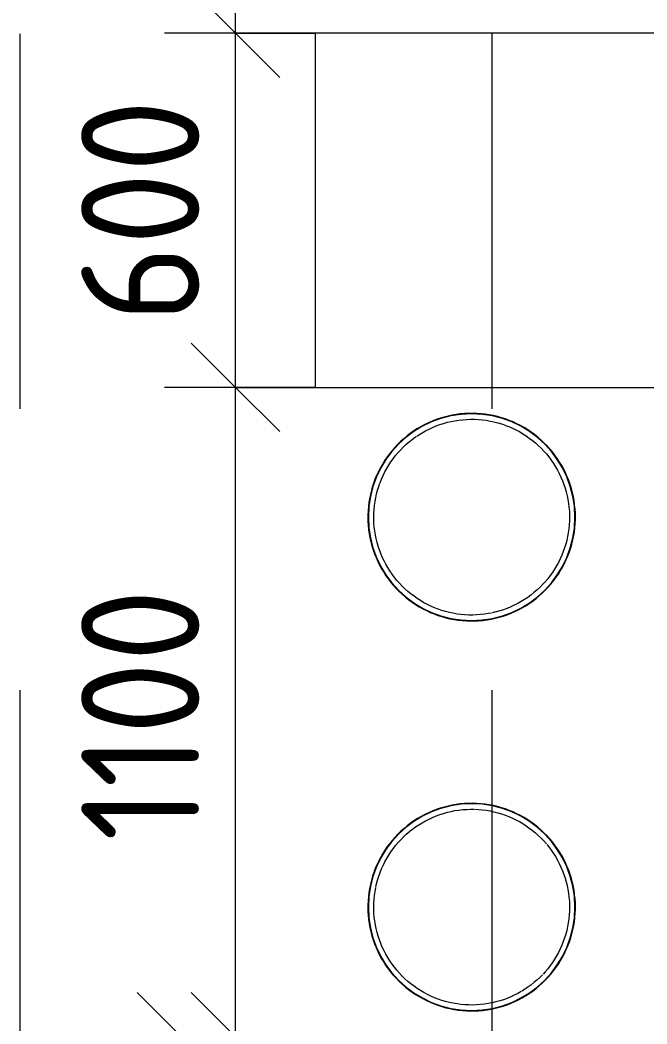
# Model space of a CAD drawing. Header units: millimetres. Extents: x 35840 to 252964, y -8553 to 29000.
# Drawn here: x 47660 to 48722, y 18602 to 20302 of the extents above; entities that cross this region are included whole.
import ezdxf

# ---------------------------------------------------------------- set-up
doc = ezdxf.new("R2010")
doc.units = ezdxf.units.MM
doc.linetypes.add('Осевая', pattern=[3175, 635, -476.25, 1587.5, -476.25])
for name, color, linetype, lineweight in [('A-ANNO-DIMS', 7, 'Continuous', 9), ('A-ANNO-DIMS-100', 7, 'Continuous', 9), ('Оси-2', 7, 'Осевая', 9)]:
    doc.layers.add(name, color=color, linetype=linetype, lineweight=lineweight)
doc.layers.add('I-FURN-1', color=9, linetype='Continuous', lineweight=9, true_color=0x808080)
doc.styles.add('ISOCPEUR_1', font='isocpeur.ttf', dxfattribs={"width": 0.9, "height": 200})
doc.dimstyles.new('ISO-2_0_0_9К_Средний_округл2', dxfattribs={"dimscale": 304.8, "dimtxt": 199.196235, "dimasz": 0.492126, "dimexe": 0.393701, "dimexo": 0, "dimgap": 0, "dimtad": 1, "dimdec": 0, "dimrnd": 10, "dimzin": 0, "dimdsep": 46, "dimtxsty": 'ISOCPEUR_1', "dimblk1": 'OBLIQUE', "dimblk2": 'OBLIQUE', "dimsah": 1, "dimcen": 0.09, "dimdle": 0.393701, "dimazin": 0, "dimtfac": 1, "dimtdec": 4, "dimtix": 1, "dimtmove": 0, "dimatfit": 3, "dimfxl": 1, "dimtvp": 1, "dimtolj": 1, "dimtzin": 0, "dimarcsym": 2})

# ---------------------------------------------------------------- blocks, each defined once
blk = doc.blocks.new('Стол базовый прямоугольный - 1_215п-25420688-План расстановки мебели и оборудования 1 этажа в осях 12-23')
at = {"layer": 'I-FURN-1'}
for p, q in [((500, 300), (-500, 300)), ((-500, 300), (-500, -300)), ((500, -300), (500, 300)), ((-500, -300), (500, -300))]:
    blk.add_line(p, q, dxfattribs=at)
blk = doc.blocks.new('Stool _3_ - Aluminium Stool-V122-План расстановки мебели и оборудования 1 этажа в осях 12-23')
at = {"layer": 'I-FURN-1'}
for p, q in [((-1.2, 165.8), (3.8, 165.7)), ((-105.6, 127.8), (-100.4, 131.9)), ((122.3, 112), (126.6, 107)), ((163.1, 29.9), (164.1, 23.4)), ((89.6, -139.5), (85, -142.3))]:
    blk.add_line(p, q, dxfattribs=at)
at = {"layer": 'I-FURN-1', "flags": 128}
for points in [[(175.8, 0), (175.7, 7), (175.2, 14), (174.5, 21), (173.6, 28), (172.3, 34.9), (170.8, 41.8), (169, 48.6), (166.9, 55.3), (164.5, 61.9), (161.9, 68.5), (159.1, 74.9), (155.9, 81.2), (152.6, 87.4), (148.9, 93.4), (145.1, 99.3), (141, 105), (136.7, 110.5), (132.2, 115.9), (127.4, 121.1), (122.5, 126.1), (117.3, 130.9), (112, 135.5), (106.5, 139.9), (100.8, 144), (95, 147.9), (89, 151.6), (82.9, 155), (76.6, 158.2), (70.2, 161.2), (63.7, 163.9), (57.1, 166.3), (50.4, 168.4), (43.6, 170.3), (36.8, 171.9), (29.9, 173.2), (22.9, 174.3), (15.9, 175.1), (8.9, 175.6), (1.9, 175.8), (-5.1, 175.7), (-12.2, 175.4), (-19.2, 174.8), (-26.1, 173.8), (-33.1, 172.7), (-39.9, 171.2), (-46.8, 169.5), (-53.5, 167.5), (-60.1, 165.2), (-66.7, 162.6), (-73.2, 159.9), (-79.5, 156.8), (-85.7, 153.5), (-91.8, 149.9), (-97.7, 146.2), (-103.5, 142.1), (-109.1, 137.9), (-114.5, 133.4), (-119.7, 128.7), (-124.8, 123.8), (-129.6, 118.7), (-134.3, 113.5), (-138.7, 108), (-142.9, 102.4), (-146.9, 96.6), (-150.6, 90.6), (-154.1, 84.5), (-157.4, 78.3), (-160.4, 71.9), (-163.2, 65.5), (-165.6, 58.9), (-167.9, 52.2), (-169.8, 45.5), (-171.5, 38.6), (-172.9, 31.7), (-174, 24.8), (-174.9, 17.8), (-175.5, 10.8), (-175.8, 3.8), (-175.8, 0)], [(-72.2, 149.2), (-66.2, 152), (-60.1, 154.5)], [(-59.6, 154.7), (-53.9, 156.8), (-47.5, 158.8)], [(-47.5, 158.8), (-41.1, 160.6), (-34.7, 162.1), (-28.2, 163.4)], [(-28.2, 163.4), (-21.6, 164.4), (-15, 165.1), (-8.4, 165.6), (-1.8, 165.8)], [(4.8, 165.7), (11.5, 165.4), (18.1, 164.8), (24.6, 164), (31.2, 162.8), (37.7, 161.5), (44.1, 159.8), (50.5, 157.9), (56.7, 155.8), (62.9, 153.4), (69, 150.8)], [(-100.4, 131.9), (-95.1, 135.8), (-89.6, 139.5), (-83.9, 143)], [(-83.9, 143), (-78.1, 146.2), (-72.2, 149.2)], [(69.3, 150.6), (75, 147.9), (80.8, 144.8), (86.5, 141.4), (92.1, 137.8), (97.6, 134), (102.9, 130), (108, 125.8), (112.9, 121.4), (117.7, 116.8), (122.3, 112)], [(-162.3, 33.7), (-161, 39.4), (-159.3, 45.8), (-157.4, 52.2), (-155.2, 58.4), (-152.7, 64.6), (-150, 70.6), (-147.1, 76.6), (-143.9, 82.4), (-140.5, 88.1), (-136.8, 93.6), (-133, 99), (-128.9, 104.3), (-124.6, 109.3), (-120.2, 114.2), (-115.5, 118.9), (-110.7, 123.5), (-105.9, 127.5)], [(127.5, 106), (130.8, 101.9), (134.8, 96.5)], [(134.8, 96.5), (138.5, 91.1), (142.1, 85.5), (145.4, 79.7), (148.4, 73.8), (151.3, 67.8), (153.9, 61.7), (156.2, 55.5), (158.3, 49.2), (160.2, 42.9), (161.7, 36.4), (163.1, 29.9)], [(-165.8, 0), (-165.7, 6.6), (-165.3, 13.2), (-164.6, 19.8), (-163.7, 26.4), (-162.5, 32.9)], [(164.1, 23.4), (164.9, 16.8), (165.5, 10.2), (165.8, 3.6), (165.8, 0)], [(-175.8, 0), (-175.7, -7), (-175.2, -14), (-174.5, -21), (-173.6, -28), (-172.3, -34.9), (-170.8, -41.8), (-169, -48.6), (-166.9, -55.3), (-164.5, -61.9), (-161.9, -68.5), (-159.1, -74.9), (-155.9, -81.2), (-152.6, -87.4), (-148.9, -93.4), (-145.1, -99.3), (-141, -105), (-136.7, -110.5), (-132.2, -115.9), (-127.4, -121.1), (-122.5, -126.1), (-117.3, -130.9), (-112, -135.5), (-106.5, -139.9), (-100.8, -144), (-95, -147.9), (-89, -151.6), (-82.9, -155), (-76.6, -158.2), (-70.2, -161.2), (-63.7, -163.9), (-57.1, -166.3), (-50.4, -168.4), (-43.6, -170.3), (-36.8, -171.9), (-29.9, -173.2), (-22.9, -174.3), (-15.9, -175.1), (-8.9, -175.6), (-1.9, -175.8), (5.1, -175.7), (12.2, -175.4), (19.2, -174.8), (26.1, -173.8), (33.1, -172.7), (39.9, -171.2), (46.8, -169.5), (53.5, -167.5), (60.1, -165.2), (66.7, -162.6), (73.2, -159.9), (79.5, -156.8), (85.7, -153.5), (91.8, -149.9), (97.7, -146.2), (103.5, -142.1), (109.1, -137.9), (114.5, -133.4), (119.7, -128.7), (124.8, -123.8), (129.6, -118.7), (134.3, -113.5), (138.7, -108), (142.9, -102.4), (146.9, -96.6), (150.6, -90.6), (154.1, -84.5), (157.4, -78.3), (160.4, -71.9), (163.2, -65.5), (165.6, -58.9), (167.9, -52.2), (169.8, -45.5), (171.5, -38.6), (172.9, -31.7), (174, -24.8), (174.9, -17.8), (175.5, -10.8), (175.8, -3.8), (175.8, 0)], [(-44.1, -159.8), (-50.5, -157.9), (-56.7, -155.8), (-62.9, -153.4), (-69, -150.8), (-75, -147.9), (-80.8, -144.8), (-86.5, -141.4), (-92.1, -137.8), (-97.6, -134), (-102.9, -130), (-108, -125.8), (-112.9, -121.4), (-117.7, -116.8), (-122.3, -112), (-126.6, -107), (-130.8, -101.9), (-134.8, -96.5), (-138.5, -91.1), (-142.1, -85.5), (-145.4, -79.7), (-148.4, -73.8), (-151.3, -67.8), (-153.9, -61.7), (-156.2, -55.5), (-158.3, -49.2), (-160.2, -42.9), (-161.7, -36.4), (-163.1, -29.9), (-164.1, -23.4), (-164.9, -16.8), (-165.5, -10.2), (-165.8, -3.6), (-165.8, 0)], [(165.8, 0), (165.7, -6.6), (165.3, -13.2), (164.6, -19.8), (163.7, -26.4), (162.5, -32.9), (161, -39.4), (159.3, -45.8), (157.4, -52.2), (155.2, -58.4), (152.7, -64.6), (150, -70.6)], [(150, -70.6), (147.1, -76.6), (143.9, -82.4), (140.5, -88.1)], [(140.5, -88.1), (136.8, -93.6), (133, -99), (128.9, -104.3), (124.6, -109.3), (121, -113.4)], [(119.9, -114.5), (115.5, -118.9), (110.7, -123.5), (105.6, -127.8), (100.4, -131.9), (95.1, -135.8), (89.6, -139.5)], [(83.9, -143), (78.1, -146.2), (72.2, -149.2), (66.2, -152), (60.1, -154.5), (53.9, -156.8), (47.5, -158.8), (41.1, -160.6), (34.7, -162.1), (28.2, -163.4), (21.6, -164.4), (15, -165.1), (8.4, -165.6), (1.8, -165.8), (-4.8, -165.7), (-11.5, -165.4), (-18.1, -164.8), (-24.6, -164), (-31.2, -162.8), (-37.7, -161.5), (-44.1, -159.8)]]:
    blk.add_lwpolyline(points, dxfattribs=at)
at = {"layer": 'I-FURN-1'}
for start, end in [(360, 180), (0, 180), (180, 0), (180, 360)]:
    blk.add_arc((0, 0), 175, start, end, dxfattribs=at)
blk = doc.blocks.new('Stool _3_ - Aluminium Stool-V133-План расстановки мебели и оборудования 1 этажа в осях 12-23')
at = {"layer": 'I-FURN-1'}
blk.add_line((41.1, -160.6), (34.7, -162.1), dxfattribs=at)
at = {"layer": 'I-FURN-1', "flags": 128}
for points in [[(175.8, 0), (175.7, 7), (175.2, 14), (174.5, 21), (173.6, 28), (172.3, 34.9), (170.8, 41.8), (169, 48.6), (166.9, 55.3), (164.5, 61.9), (161.9, 68.5), (159.1, 74.9), (155.9, 81.2), (152.6, 87.4), (148.9, 93.4), (145.1, 99.3), (141, 105), (136.7, 110.5), (132.2, 115.9), (127.4, 121.1), (122.5, 126.1), (117.3, 130.9), (112, 135.5), (106.5, 139.9), (100.8, 144), (95, 147.9), (89, 151.6), (82.9, 155), (76.6, 158.2), (70.2, 161.2), (63.7, 163.9), (57.1, 166.3), (50.4, 168.4), (43.6, 170.3), (36.8, 171.9), (29.9, 173.2), (22.9, 174.3), (15.9, 175.1), (8.9, 175.6), (1.9, 175.8), (-5.1, 175.7), (-12.2, 175.4), (-19.2, 174.8), (-26.1, 173.8), (-33.1, 172.7), (-39.9, 171.2), (-46.8, 169.5), (-53.5, 167.5), (-60.1, 165.2), (-66.7, 162.6), (-73.2, 159.9), (-79.5, 156.8), (-85.7, 153.5), (-91.8, 149.9), (-97.7, 146.2), (-103.5, 142.1), (-109.1, 137.9), (-114.5, 133.4), (-119.7, 128.7), (-124.8, 123.8), (-129.6, 118.7), (-134.3, 113.5), (-138.7, 108), (-142.9, 102.4), (-146.9, 96.6), (-150.6, 90.6), (-154.1, 84.5), (-157.4, 78.3), (-160.4, 71.9), (-163.2, 65.5), (-165.6, 58.9), (-167.9, 52.2), (-169.8, 45.5), (-171.5, 38.6), (-172.9, 31.7), (-174, 24.8), (-174.9, 17.8), (-175.5, 10.8), (-175.8, 3.8), (-175.8, 0)], [(-83.9, 143), (-78.1, 146.2), (-72.2, 149.2), (-66.2, 152), (-60.1, 154.5), (-53.9, 156.8), (-47.5, 158.8), (-41.1, 160.6), (-34.7, 162.1), (-28.2, 163.4), (-21.6, 164.4), (-15.3, 165.1)], [(-15, 165.1), (-8.4, 165.6), (-1.8, 165.8), (4.8, 165.7), (11.5, 165.4), (18.1, 164.8), (24.6, 164), (31.2, 162.8), (37.7, 161.5), (44.1, 159.8), (50.5, 157.9), (56.7, 155.8)], [(57.5, 155.5), (62.9, 153.4), (69, 150.8), (75, 147.9), (80.8, 144.8), (86.5, 141.4), (92.1, 137.8), (97.6, 134)], [(-155.2, 58.4), (-152.7, 64.6), (-150, 70.6), (-147.1, 76.6), (-143.9, 82.4), (-140.5, 88.1), (-136.8, 93.6), (-133, 99), (-128.9, 104.3), (-124.6, 109.3), (-120.2, 114.2), (-115.5, 118.9), (-110.7, 123.5), (-105.6, 127.8), (-100.4, 131.9), (-95.1, 135.8), (-93.6, 136.8)], [(-93.1, 137.1), (-89.6, 139.5), (-83.9, 143)], [(97.6, 134), (102.9, 130), (108, 125.8), (112.9, 121.4), (117.7, 116.8), (122.3, 112), (126.6, 107), (130.8, 101.9), (134.8, 96.5), (138.5, 91.1), (142.1, 85.5), (145.4, 79.7), (148.4, 73.8), (151.3, 67.8), (153.9, 61.7), (156.2, 55.5), (158.3, 49.2), (160.2, 42.9), (161.7, 36.4), (163.1, 29.9), (164.1, 23.4), (164.8, 17.6)], [(-165.8, 0), (-165.7, 6.6), (-165.3, 13.2), (-164.6, 19.8), (-163.7, 26.4), (-162.5, 32.9), (-161, 39.4), (-159.3, 45.8), (-157.4, 52.2), (-155.5, 57.4)], [(-175.8, 0), (-175.7, -7), (-175.2, -14), (-174.5, -21), (-173.6, -28), (-172.3, -34.9), (-170.8, -41.8), (-169, -48.6), (-166.9, -55.3), (-164.5, -61.9), (-161.9, -68.5), (-159.1, -74.9), (-155.9, -81.2), (-152.6, -87.4), (-148.9, -93.4), (-145.1, -99.3), (-141, -105), (-136.7, -110.5), (-132.2, -115.9), (-127.4, -121.1), (-122.5, -126.1), (-117.3, -130.9), (-112, -135.5), (-106.5, -139.9), (-100.8, -144), (-95, -147.9), (-89, -151.6), (-82.9, -155), (-76.6, -158.2), (-70.2, -161.2), (-63.7, -163.9), (-57.1, -166.3), (-50.4, -168.4), (-43.6, -170.3), (-36.8, -171.9), (-29.9, -173.2), (-22.9, -174.3), (-15.9, -175.1), (-8.9, -175.6), (-1.9, -175.8), (5.1, -175.7), (12.2, -175.4), (19.2, -174.8), (26.1, -173.8), (33.1, -172.7), (39.9, -171.2), (46.8, -169.5), (53.5, -167.5), (60.1, -165.2), (66.7, -162.6), (73.2, -159.9), (79.5, -156.8), (85.7, -153.5), (91.8, -149.9), (97.7, -146.2), (103.5, -142.1), (109.1, -137.9), (114.5, -133.4), (119.7, -128.7), (124.8, -123.8), (129.6, -118.7), (134.3, -113.5), (138.7, -108), (142.9, -102.4), (146.9, -96.6), (150.6, -90.6), (154.1, -84.5), (157.4, -78.3), (160.4, -71.9), (163.2, -65.5), (165.6, -58.9), (167.9, -52.2), (169.8, -45.5), (171.5, -38.6), (172.9, -31.7), (174, -24.8), (174.9, -17.8), (175.5, -10.8), (175.8, -3.8), (175.8, 0)], [(-163.1, -29.9), (-164.1, -23.4), (-164.9, -16.8), (-165.5, -10.2), (-165.8, -3.6), (-165.8, 0)], [(165.8, 0), (165.7, -6.6), (165.3, -13.2), (164.6, -19.8), (163.7, -26.4), (162.5, -32.9), (161, -39.4), (159.3, -45.8), (157.4, -52.2), (155.2, -58.4), (152.7, -64.6), (150, -70.6), (147.1, -76.6), (143.9, -82.4), (140.5, -88.1), (136.8, -93.6), (133, -99), (128.9, -104.3), (124.6, -109.3), (120.2, -114.2), (115.5, -118.9), (110.7, -123.5), (105.6, -127.8), (100.4, -131.9), (95.1, -135.8), (89.6, -139.5), (83.9, -143), (78.1, -146.2), (72.2, -149.2), (66.2, -152), (60.1, -154.5)], [(164.9, 16.8), (165.5, 10.2), (165.6, 7.9)], [(165.6, 7.2), (165.8, 3.6), (165.8, 0)], [(33.7, -162.3), (28.2, -163.4), (21.6, -164.4), (15, -165.1), (8.4, -165.6), (1.8, -165.8), (-4.8, -165.7), (-11.5, -165.4), (-18.1, -164.8), (-24.6, -164), (-31.2, -162.8), (-37.7, -161.5), (-44.1, -159.8), (-50.5, -157.9), (-56.7, -155.8), (-62.9, -153.4), (-69, -150.8), (-75, -147.9), (-80.8, -144.8), (-86.5, -141.4), (-92.1, -137.8), (-97.6, -134), (-102.9, -130), (-108, -125.8), (-112.9, -121.4), (-117.7, -116.8), (-122.3, -112), (-126.6, -107), (-130.8, -101.9), (-134.8, -96.5), (-138.5, -91.1), (-142.1, -85.5), (-145.4, -79.7), (-148.4, -73.8), (-151.3, -67.8), (-153.9, -61.7), (-156.2, -55.5), (-158.3, -49.2), (-160.2, -42.9), (-161.7, -36.4), (-162.9, -30.6)], [(59.6, -154.7), (53.9, -156.8), (47.5, -158.8), (41.7, -160.4)]]:
    blk.add_lwpolyline(points, dxfattribs=at)
at = {"layer": 'I-FURN-1'}
for start, end in [(0, 180), (360, 180), (180, 0), (180, 360)]:
    blk.add_arc((0, 0), 175, start, end, dxfattribs=at)
blk = doc.blocks.new('DIMBLOCK102-План расстановки мебели и оборудования 1 этажа в осях 12-23')
at = {"layer": 'A-ANNO-DIMS-100', "lineweight": 20}
for p, q in [((47933.3, 18580.2), (47858.3, 18655.2)), ((47933.3, 18580.2), (48008.3, 18505.2)), ((47933.3, 17980.2), (47858.3, 18055.2)), ((47933.3, 17980.2), (48008.3, 17905.2))]:
    blk.add_line(p, q, dxfattribs=at)
at = {"layer": 'A-ANNO-DIMS-100'}
for p, q in [((50660, 18580.2), (47813.3, 18580.2)), ((47933.3, 17980.2), (47933.3, 18580.2)), ((47933.3, 18580.2), (50660, 18580.2)), ((50660, 17980.2), (47813.3, 17980.2)), ((47933.3, 17980.2), (50660, 17980.2))]:
    blk.add_line(p, q, dxfattribs=at)
at = {"layer": 'A-ANNO-DIMS-100', "color": 0, "insert": (47672, 18090.6), "char_height": 200, "width": 455.087, "attachment_point": 1, "rotation": 90, "line_spacing_factor": 1.149209, "style": 'ISOCPEUR_1'}
blk.add_mtext('600', dxfattribs=at)
blk = doc.blocks.new('_Oblique')
at = {"color": 0, "linetype": 'ByBlock', "lineweight": -2}
blk.add_line((-0.5, -0.5), (0.5, 0.5), dxfattribs=at)
blk = doc.blocks.new('DIMBLOCK115-План расстановки мебели и оборудования 1 этажа в осях 12-23')
at = {"layer": 'A-ANNO-DIMS-100', "lineweight": 20}
for p, q in [((48024.9, 19680.2), (47949.9, 19755.2)), ((48024.9, 19680.2), (48099.9, 19605.2)), ((48024.9, 18580.2), (47949.9, 18655.2)), ((48024.9, 18580.2), (48099.9, 18505.2))]:
    blk.add_line(p, q, dxfattribs=at)
at = {"layer": 'A-ANNO-DIMS-100'}
for p, q in [((48160, 19680.2), (47904.9, 19680.2)), ((48024.9, 18460.2), (48024.9, 19680.2)), ((48024.9, 19680.2), (48160, 19680.2)), ((48160, 18580.2), (47904.9, 18580.2)), ((48024.9, 18580.2), (48160, 18580.2))]:
    blk.add_line(p, q, dxfattribs=at)
at = {"layer": 'A-ANNO-DIMS-100', "color": 0, "insert": (47763.6, 18911.9), "char_height": 200, "width": 524.039, "attachment_point": 1, "rotation": 90, "line_spacing_factor": 1.149209, "style": 'ISOCPEUR_1'}
blk.add_mtext('1100', dxfattribs=at)
blk = doc.blocks.new('DIMBLOCK116-План расстановки мебели и оборудования 1 этажа в осях 12-23')
at = {"layer": 'A-ANNO-DIMS-100', "lineweight": 20}
for p, q in [((48024.9, 20280.2), (47949.9, 20355.2)), ((48024.9, 20280.2), (48099.9, 20205.2)), ((48024.9, 19680.2), (47949.9, 19755.2)), ((48024.9, 19680.2), (48099.9, 19605.2))]:
    blk.add_line(p, q, dxfattribs=at)
at = {"layer": 'A-ANNO-DIMS-100'}
for p, q in [((48160, 20280.2), (47904.9, 20280.2)), ((48024.9, 19680.2), (48024.9, 20280.2)), ((48024.9, 20280.2), (48160, 20280.2)), ((48160, 19680.2), (47904.9, 19680.2)), ((48024.9, 19680.2), (48160, 19680.2))]:
    blk.add_line(p, q, dxfattribs=at)
at = {"layer": 'A-ANNO-DIMS-100', "color": 0, "insert": (47763.6, 19790.6), "char_height": 200, "width": 455.087, "attachment_point": 1, "rotation": 90, "line_spacing_factor": 1.149209, "style": 'ISOCPEUR_1'}
blk.add_mtext('600', dxfattribs=at)
blk = doc.blocks.new('DIMBLOCK117-План расстановки мебели и оборудования 1 этажа в осях 12-23')
at = {"layer": 'A-ANNO-DIMS-100', "lineweight": 20}
for p, q in [((48024.9, 21380.2), (47949.9, 21455.2)), ((48024.9, 21380.2), (48099.9, 21305.2)), ((48024.9, 20280.2), (47949.9, 20355.2)), ((48024.9, 20280.2), (48099.9, 20205.2))]:
    blk.add_line(p, q, dxfattribs=at)
at = {"layer": 'A-ANNO-DIMS-100'}
for p, q in [((48160, 21380.2), (47904.9, 21380.2)), ((48024.9, 20280.2), (48024.9, 21380.2)), ((48024.9, 21380.2), (48160, 21380.2)), ((48160, 20280.2), (47904.9, 20280.2)), ((48024.9, 20280.2), (48160, 20280.2))]:
    blk.add_line(p, q, dxfattribs=at)
at = {"layer": 'A-ANNO-DIMS-100', "color": 0, "insert": (47763.6, 20611.9), "char_height": 200, "width": 524.039, "attachment_point": 1, "rotation": 90, "line_spacing_factor": 1.149209, "style": 'ISOCPEUR_1'}
blk.add_mtext('1100', dxfattribs=at)

msp = doc.modelspace()

# ---------------------------------------------------------------- linework, layer by layer
at = {"layer": 'Оси-2'}
for p, q in [((47660, 593.7), (47660, 24898.1)), ((48460, 593.7), (48460, 24898.1))]:
    msp.add_line(p, q, dxfattribs=at)

# ---------------------------------------------------------------- block references
at = {"layer": 'I-FURN-1', "rotation": 180}
msp.add_blockref('Стол базовый прямоугольный - 1_215п-25420688-План расстановки мебели и оборудования 1 этажа в осях 12-23', (48660, 19980.2), dxfattribs=at)
at = {"layer": 'I-FURN-1'}
for name, p in [('Stool _3_ - Aluminium Stool-V133-План расстановки мебели и оборудования 1 этажа в осях 12-23', (48425, 19460.4)), ('Stool _3_ - Aluminium Stool-V122-План расстановки мебели и оборудования 1 этажа в осях 12-23', (48425, 18800))]:
    msp.add_blockref(name, p, dxfattribs=at)

# ---------------------------------------------------------------- dimensions: what is measured, and where the dimension line sits
at = {"layer": 'A-ANNO-DIMS'}
for base, p1, p2, override, picture, middle in [((48024.9, 21380.2), (48160, 20280.2), (48160, 21380.2), {"dimpost": '<>', "dimfxl": 1100}, 'DIMBLOCK117-План расстановки мебели и оборудования 1 этажа в осях 12-23', (47924.9, 20830.2)), ((48024.9, 20280.2), (48160, 19680.2), (48160, 20280.2), {"dimpost": '<>', "dimfxl": 600}, 'DIMBLOCK116-План расстановки мебели и оборудования 1 этажа в осях 12-23', (47924.9, 19980.2)), ((48024.9, 19680.2), (48160, 18580.2), (48160, 19680.2), {"dimpost": '<>', "dimfxl": 1100}, 'DIMBLOCK115-План расстановки мебели и оборудования 1 этажа в осях 12-23', (47924.9, 19130.2)), ((47933.3, 18580.2), (50660, 17980.2), (50660, 18580.2), {"dimpost": '<>', "dimfxl": 600}, 'DIMBLOCK102-План расстановки мебели и оборудования 1 этажа в осях 12-23', (47833.3, 18280.2))]:
    dim = msp.add_linear_dim(base=base, p1=p1, p2=p2, angle=90, dimstyle='ISO-2_0_0_9К_Средний_округл2', override=override, dxfattribs=at)
    dim.commit()
    dim.dimension.update_dxf_attribs({"geometry": picture, "text_midpoint": middle})

doc.saveas('drawing.dxf')
